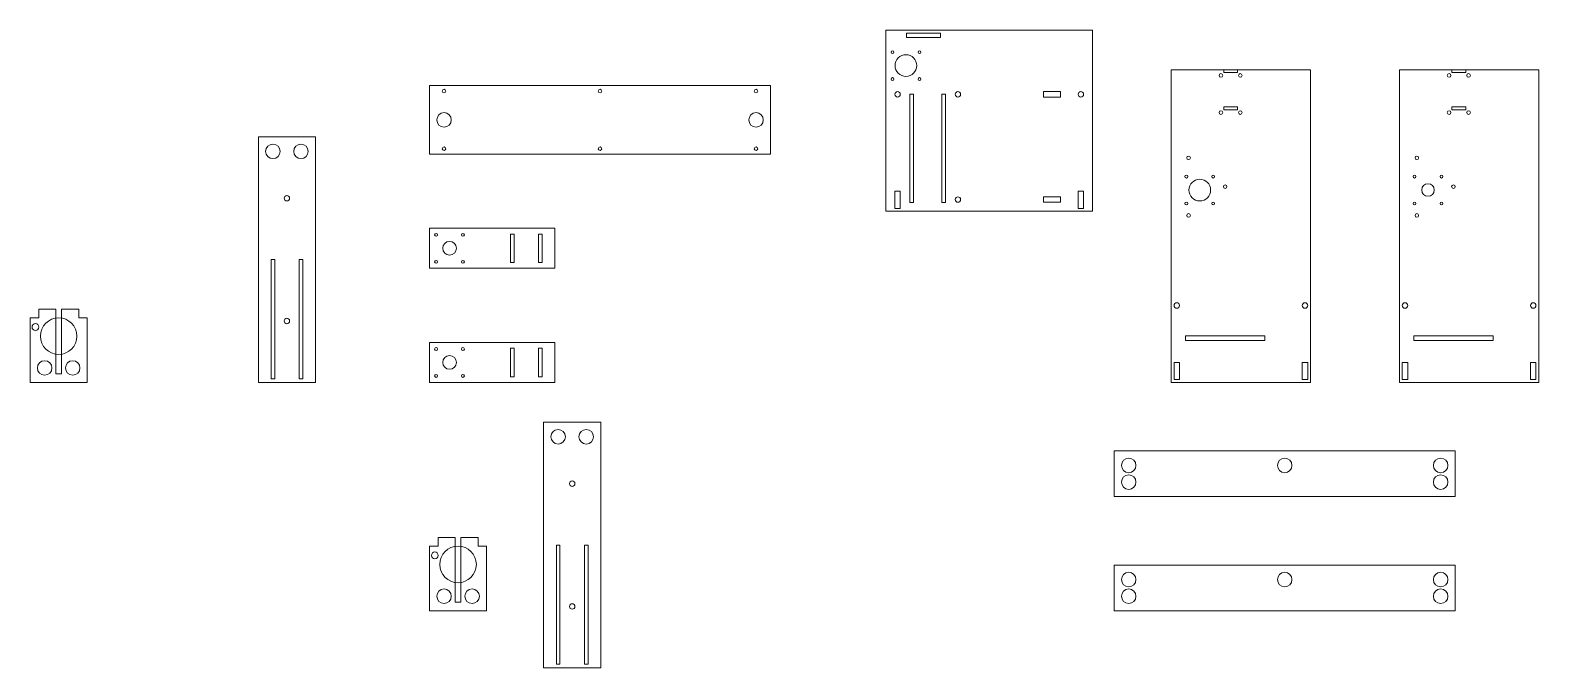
# Model space of a CAD drawing. Header units: millimetres. Extents: x -700 to 1944, y -500 to 617.
import ezdxf

# ---------------------------------------------------------------- set-up
doc = ezdxf.new("R2010")
doc.units = ezdxf.units.MM
doc.layers.get('0').update_dxf_attribs({"linetype": 'CONTINUOUS', "lineweight": 0})

msp = doc.modelspace()

# ---------------------------------------------------------------- linework, layer by layer
for p, q in [((1161.99, 617.165), (800, 617.165)), ((800, 617.165), (800, 300)), ((895.73, 612.165), (835.73, 612.165)), ((835.73, 612.165), (835.73, 604.165)), ((895.73, 604.165), (895.73, 612.165)), ((1161.99, 300), (1161.99, 617.165)), ((835.73, 604.165), (895.73, 604.165)), ((1544.25, 547.815), (1300, 547.815)), ((1300, 547.815), (1300, 0)), ((1416.05, 547.815), (1392.05, 547.815)), ((1392.05, 547.815), (1392.05, 542.815)), ((1392.05, 542.815), (1416.05, 542.815)), ((1430.85, 547.815), (1405.85, 547.815)), ((1416.05, 542.815), (1416.05, 547.815)), ((1544.25, 0), (1544.25, 547.815)), ((1944.25, 547.815), (1700, 547.815)), ((1700, 547.815), (1700, 0)), ((1816.05, 547.815), (1792.05, 547.815)), ((1792.05, 547.815), (1792.05, 542.815)), ((1792.05, 542.815), (1816.05, 542.815)), ((1830.85, 547.815), (1805.85, 547.815)), ((1816.05, 542.815), (1816.05, 547.815)), ((1944.25, 0), (1944.25, 547.815)), ((597.6, 520), (0, 520)), ((0, 520), (0, 400)), ((597.6, 400), (597.6, 520)), ((848.43, 504.8), (842.08, 504.8)), ((842.08, 504.8), (842.08, 315)), ((848.43, 315), (848.43, 504.8)), ((904.38, 504.8), (898.03, 504.8)), ((898.03, 504.8), (898.03, 315)), ((904.38, 315), (904.38, 504.8)), ((1105.895, 509.563), (1075.85, 509.563)), ((1075.85, 509.563), (1075.85, 500.04)), ((1105.895, 500.04), (1105.895, 509.563)), ((1075.85, 500.04), (1105.895, 500.04)), ((1416.05, 482.815), (1392.05, 482.815)), ((1392.05, 482.815), (1392.05, 477.815)), ((1392.05, 477.815), (1416.05, 477.815)), ((1416.05, 477.815), (1416.05, 482.815)), ((1816.05, 482.815), (1792.05, 482.815)), ((1792.05, 482.815), (1792.05, 477.815)), ((1792.05, 477.815), (1816.05, 477.815)), ((1816.05, 477.815), (1816.05, 482.815)), ((-200, 430.23), (-300, 430.23)), ((-300, 430.23), (-300, 0)), ((-200, 0), (-200, 430.23)), ((0, 400), (597.6, 400)), ((825.1275, 335), (815.6025, 335)), ((815.6025, 335), (815.6025, 305)), ((825.1275, 305), (825.1275, 335)), ((1105.895, 325.1275), (1075.895, 325.1275)), ((1075.895, 325.1275), (1075.895, 315.6)), ((1105.895, 315.6), (1105.895, 325.1275)), ((1146.3875, 335), (1136.8625, 335)), ((1136.8625, 335), (1136.8625, 305)), ((1146.3875, 305), (1146.3875, 335)), ((800, 300), (1161.99, 300)), ((815.6025, 305), (825.1275, 305)), ((842.08, 315), (848.43, 315)), ((898.03, 315), (904.38, 315)), ((1075.895, 315.6), (1105.895, 315.6)), ((1136.8625, 305), (1146.3875, 305)), ((219.765, 270), (0, 270)), ((0, 270), (0, 200)), ((219.765, 200), (219.765, 270)), ((148.34, 260), (141.99, 260)), ((141.99, 260), (141.99, 210)), ((148.34, 210), (148.34, 260)), ((197.54, 260), (191.19, 260)), ((191.19, 260), (191.19, 210)), ((197.54, 210), (197.54, 260)), ((-271.425, 215.115), (-277.775, 215.115)), ((-277.775, 215.115), (-277.775, 6.35)), ((-271.425, 6.35), (-271.425, 215.115)), ((-222.225, 215.115), (-228.575, 215.115)), ((-228.575, 215.115), (-228.575, 6.35)), ((-222.225, 6.35), (-222.225, 215.115)), ((0, 200), (219.765, 200)), ((141.99, 210), (148.34, 210)), ((191.19, 210), (197.54, 210)), ((-700, 113.1), (-685, 113.1)), ((-700, 0), (-700, 113.1)), ((-685, 113.1), (-685, 128.1)), ((-685, 128.1), (-655, 128.1)), ((-655, 128.1), (-655, 15)), ((-645, 15), (-645, 128.1)), ((-645, 128.1), (-615, 128.1)), ((-615, 128.1), (-615, 113.1)), ((-615, 113.1), (-600, 113.1)), ((-600, 113.1), (-600, 0)), ((1464.05, 81.4), (1325, 81.4)), ((1325, 81.4), (1325, 73.4)), ((1464.05, 73.4), (1464.05, 81.4)), ((1864.05, 81.4), (1725, 81.4)), ((1725, 81.4), (1725, 73.4)), ((1864.05, 73.4), (1864.05, 81.4)), ((219.765, 70), (0, 70)), ((0, 70), (0, 0)), ((148.34, 60), (141.99, 60)), ((141.99, 60), (141.99, 10)), ((148.34, 10), (148.34, 60)), ((197.54, 60), (191.19, 60)), ((191.19, 60), (191.19, 10)), ((197.54, 10), (197.54, 60)), ((219.765, 0), (219.765, 70)), ((1325, 77.4), (1325, 77.4)), ((1325, 73.4), (1464.05, 73.4)), ((1464.05, 77.4), (1464.05, 77.4)), ((1725, 77.4), (1725, 77.4)), ((1725, 73.4), (1864.05, 73.4)), ((1864.05, 77.4), (1864.05, 77.4)), ((1314.525, 35), (1305, 35)), ((1305, 35), (1305, 5)), ((1314.525, 5), (1314.525, 35)), ((1539.25, 35), (1529.725, 35)), ((1529.725, 35), (1529.725, 5)), ((1539.25, 5), (1539.25, 35)), ((1714.525, 35), (1705, 35)), ((1705, 35), (1705, 5)), ((1714.525, 5), (1714.525, 35)), ((1939.25, 35), (1929.725, 35)), ((1929.725, 35), (1929.725, 5)), ((1939.25, 5), (1939.25, 35)), ((-700, 0), (-600, 0)), ((-655, 15), (-645, 15)), ((-300, 0), (-200, 0)), ((-277.775, 6.35), (-271.425, 6.35)), ((-228.575, 6.35), (-222.225, 6.35)), ((0, 0), (219.765, 0)), ((141.99, 10), (148.34, 10)), ((191.19, 10), (197.54, 10)), ((1300, 0), (1544.25, 0)), ((1305, 5), (1314.525, 5)), ((1529.725, 5), (1539.25, 5)), ((1700, 0), (1944.25, 0)), ((1705, 5), (1714.525, 5)), ((1929.725, 5), (1939.25, 5)), ((300, -69.77), (200, -69.77)), ((200, -69.77), (200, -500)), ((300, -500), (300, -69.77)), ((1797.6, -120), (1200, -120)), ((1200, -120), (1200, -200)), ((1797.6, -200), (1797.6, -120)), ((1200, -200), (1797.6, -200)), ((0, -286.9), (15, -286.9)), ((0, -400), (0, -286.9)), ((15, -286.9), (15, -271.9)), ((15, -271.9), (45, -271.9)), ((45, -271.9), (45, -385)), ((55, -385), (55, -271.9)), ((55, -271.9), (85, -271.9)), ((85, -271.9), (85, -286.9)), ((85, -286.9), (100, -286.9)), ((100, -286.9), (100, -400)), ((228.575, -284.885), (222.225, -284.885)), ((222.225, -284.885), (222.225, -493.65)), ((228.575, -493.65), (228.575, -284.885)), ((277.775, -284.885), (271.425, -284.885)), ((271.425, -284.885), (271.425, -493.65)), ((277.775, -493.65), (277.775, -284.885)), ((1797.6, -320), (1200, -320)), ((1200, -320), (1200, -400)), ((1797.6, -400), (1797.6, -320)), ((45, -385), (55, -385)), ((0, -400), (100, -400)), ((1200, -400), (1797.6, -400)), ((200, -500), (300, -500)), ((222.225, -493.65), (228.575, -493.65)), ((271.425, -493.65), (277.775, -493.65))]:
    msp.add_line(p, q)
for centre, radius in [((811.43, 578.735), 2.5), ((835, 555.165), 19.05), ((858.75, 578.735), 2.5), ((811.43, 531.595), 2.5), ((858.75, 531.595), 2.5), ((1387.05, 537.815), 3.175), ((1421.05, 537.815), 3.175), ((1787.05, 537.815), 3.175), ((1821.05, 537.815), 3.175), ((25.4, 510.475), 3.175), ((298.8, 510.475), 3.175), ((572.2, 510.475), 3.175), ((820.365, 504.8), 4.7625), ((926.095, 504.8), 4.7625), ((1141.625, 504.8), 4.7625), ((1387.05, 472.815), 3.175), ((1421.05, 472.815), 3.175), ((1787.05, 472.815), 3.175), ((1821.05, 472.815), 3.175), ((25.4, 460), 12.7), ((572.2, 460), 12.7), ((-274.6, 404.83), 12.7), ((-225.4, 404.83), 12.7), ((25.4, 409.525), 3.175), ((298.8, 409.525), 3.175), ((572.2, 409.525), 3.175), ((1330.4, 393.525), 3.175), ((1730.4, 393.525), 3.175), ((1326.43, 360.67), 2.5), ((1350, 337.1), 19.05), ((1373.57, 360.67), 2.5), ((1394.525, 343.05), 3.175), ((1726.43, 360.67), 2.5), ((1750, 337.1), 11), ((1773.57, 360.67), 2.5), ((1794.525, 343.05), 3.175), ((-250, 322.6725), 4.7626), ((926.095, 320.365), 4.7625), ((1326.43, 313.53), 2.5), ((1330.4, 292.575), 3.175), ((1373.57, 313.53), 2.5), ((1726.43, 313.53), 2.5), ((1730.4, 292.575), 3.175), ((1773.57, 313.53), 2.5), ((11.43, 258.57), 2.5), ((35, 235), 12), ((58.57, 258.57), 2.5), ((11.43, 211.43), 2.5), ((58.57, 211.43), 2.5), ((1309.7625, 134.8), 4.7625), ((1534.4875, 134.8), 4.7625), ((1709.7625, 134.8), 4.7625), ((1934.4875, 134.8), 4.7625), ((-650, 81.1), 32), ((-250, 107.5575), 4.7626), ((-690.75, 97), 6), ((11.43, 58.57), 2.5), ((58.57, 58.57), 2.5), ((-674.6, 25.4), 12.7), ((-625.4, 25.4), 12.7), ((35, 35), 12), ((11.43, 11.43), 2.5), ((58.57, 11.43), 2.5), ((225.4, -95.17), 12.7), ((274.6, -95.17), 12.7), ((1225.4, -145.4), 12.7), ((1498.8, -145.4), 12.7), ((1772.2, -145.4), 12.7), ((250, -177.3275), 4.7626), ((1225.4, -174.6), 12.7), ((1772.2, -174.6), 12.7), ((50, -318.9), 32), ((9.25, -303), 6), ((1225.4, -345.4), 12.7), ((1498.8, -345.4), 12.7), ((1772.2, -345.4), 12.7), ((25.4, -374.6), 12.7), ((74.6, -374.6), 12.7), ((1225.4, -374.6), 12.7), ((1772.2, -374.6), 12.7), ((250, -392.4425), 4.7626)]:
    msp.add_circle(centre, radius)

doc.saveas('drawing.dxf')
